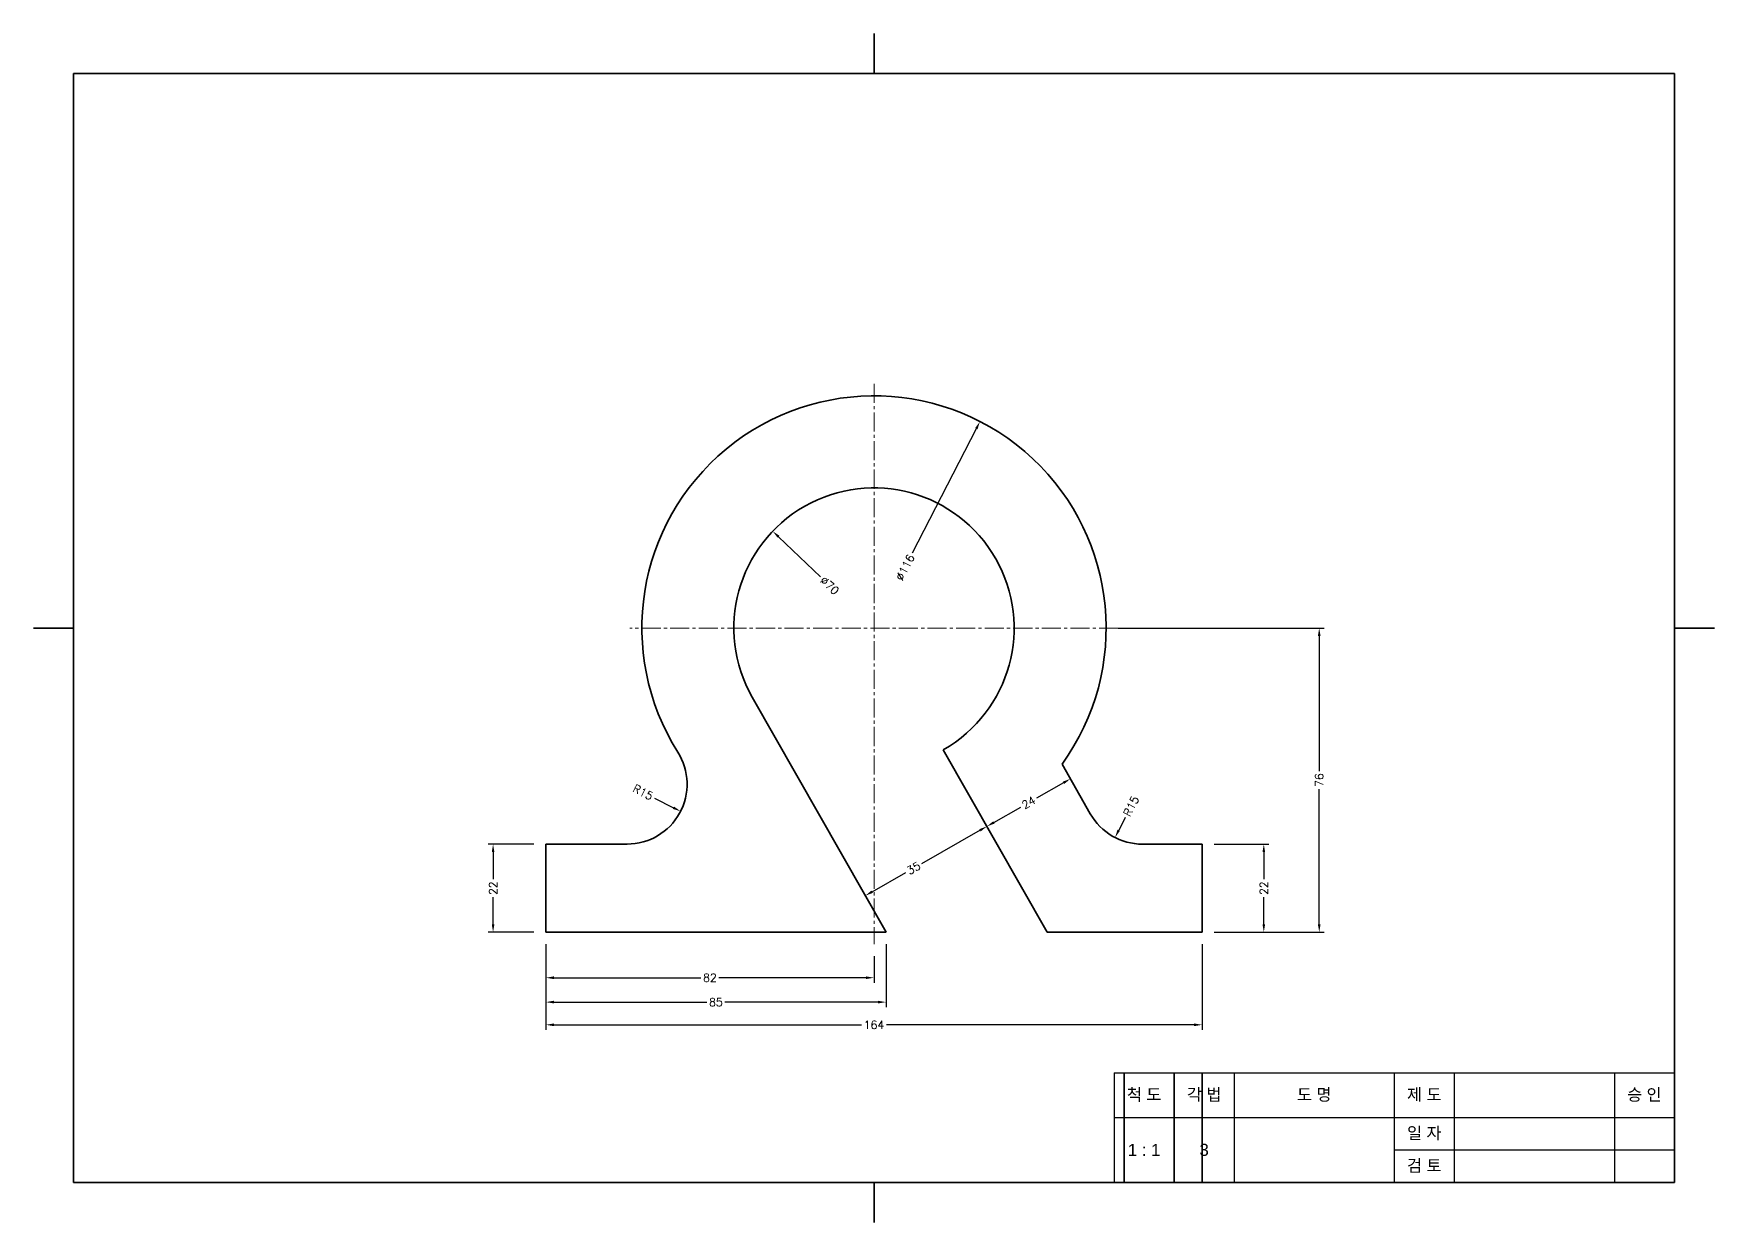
# Model space of a CAD drawing. Header units: millimetres. Extents: x 0 to 11420, y 0 to 297.
# Drawn here: x 8000 to 8420, y 0 to 297 of the extents above; entities that cross this region are included whole.
import ezdxf

# ---------------------------------------------------------------- set-up
doc = ezdxf.new("R2010")
doc.units = ezdxf.units.MM
doc.header["$LTSCALE"] = 0.25
doc.linetypes.add('CENTER2', pattern=[28.575, 19.05, -3.175, 3.175, -3.175])
for name, color, linetype, lineweight in [('1_윤곽선', 4, 'Continuous', 35), ('2_외형선', 7, 'Continuous', 35), ('4_중심선', 1, 'CENTER2', 18)]:
    doc.layers.add(name, color=color, linetype=linetype, lineweight=lineweight)
doc.styles.get("Standard").update_dxf_attribs({"font": 'arial.ttf'})
doc.styles.add('주석', font='romans.shx', dxfattribs={"height": 2, "bigfont": 'whgtxt.shx'})
doc.dimstyles.new('주석', dxfattribs={"dimscale": 0, "dimtxt": 2, "dimasz": 2, "dimexe": 1.25, "dimexo": 3, "dimtad": 0, "dimtxsty": '주석', "dimcen": 0, "dimclrd": 3, "dimclre": 3, "dimclrt": 3, "dimadec": 0, "dimazin": 0, "dimtfac": 1, "dimtmove": 0, "dimatfit": 3, "dimfxl": 5, "dimtfill": 1, "dimarcsym": 0})

# ---------------------------------------------------------------- blocks, each defined once
blk = doc.blocks.new('*T189')
at = {"layer": '1_윤곽선', "color": 0, "linetype": 'ByBlock', "lineweight": -2, "transparency": 16777216}
for p, q in [((0, 0), (140, 0)), ((0, 0), (0, -27.35)), ((140, 0), (140, -27.35)), ((0, -27.35), (140, -27.35))]:
    blk.add_line(p, q, dxfattribs=at)
at = {"layer": '1_윤곽선', "color": 3, "linetype": 'ByBlock', "lineweight": -2, "transparency": 16777216}
for p, q in [((15, 0), (15, -27.35)), ((30, 0), (30, -27.35)), ((70, 0), (70, -27.35)), ((85, 0), (85, -27.35)), ((125, 0), (125, -27.35)), ((0, -11.14), (140, -11.14)), ((70, -19.24), (140, -19.24))]:
    blk.add_line(p, q, dxfattribs=at)
at = {"layer": '1_윤곽선', "color": 2, "transparency": 16777216, "char_height": 3, "attachment_point": 5}
for s, insert, width in [('{\\fGulim|b0|i0|c129|p50;척 도}', (7.5, -5.57), 12), ('{\\fGulim|b0|i0|c129|p50;각 법}', (22.5, -5.57), 12), ('{\\fGulim|b0|i0|c129|p50;도 명}', (50, -5.57), 37), ('{\\fGulim|b0|i0|c129|p50;제 도}', (77.5, -5.57), 12), ('{\\fGulim|b0|i0|c129|p50;승 인}', (132.5, -5.57), 12), ('{\\fGulim|b0|i0|c129|p50;일 자}', (77.5, -15.19), 12), ('1 : 1', (7.5, -19.24), 12), ('3', (22.5, -19.24), 12), ('{\\fGulim|b0|i0|c129|p50;검 토}', (77.5, -23.29), 12)]:
    blk.add_mtext(s, dxfattribs=dict(at, insert=insert, width=width))
blk = doc.blocks.new('*D197')
at = {"layer": '2_외형선', "color": 3, "lineweight": -2, "transparency": 16777216}
for p, q in [((8125, 94.5), (8113.57, 94.5)), ((8114.82, 92.5), (8114.82, 85.74)), ((8114.82, 74.5), (8114.82, 81.26)), ((8125, 72.5), (8113.57, 72.5))]:
    blk.add_line(p, q, dxfattribs=at)
at = {"layer": '2_외형선', "color": 3, "transparency": 16777216}
for points in [[(8114.49, 92.5), (8115.15, 92.5), (8114.82, 94.5)], [(8114.49, 74.5), (8115.15, 74.5), (8114.82, 72.5)]]:
    blk.add_solid(points, dxfattribs=at)
at = {"layer": 'Defpoints', "color": 0, "transparency": 16777216}
for p in [(8128, 94.5), (8114.82, 72.5), (8128, 72.5)]:
    blk.add_point(p, dxfattribs=at)
at = {"layer": '2_외형선', "color": 3, "transparency": 16777216, "insert": (8114.82, 83.5), "char_height": 2, "attachment_point": 5, "rotation": 90, "style": '주석', "bg_fill": 3, "box_fill_scale": 1.1, "bg_fill_color": 256, "bg_fill_true_color": 13158600, "bg_fill_transparency": 0}
blk.add_mtext('22', dxfattribs=at)
blk = doc.blocks.new('*D198')
at = {"layer": '2_외형선', "color": 3, "lineweight": -2, "transparency": 16777216}
for p, q in [((8295, 94.5), (8308.66, 94.5)), ((8307.41, 92.5), (8307.41, 85.74)), ((8307.41, 74.5), (8307.41, 81.26)), ((8295, 72.5), (8308.66, 72.5))]:
    blk.add_line(p, q, dxfattribs=at)
at = {"layer": '2_외형선', "color": 3, "transparency": 16777216}
for points in [[(8307.07, 92.5), (8307.74, 92.5), (8307.41, 94.5)], [(8307.07, 74.5), (8307.74, 74.5), (8307.41, 72.5)]]:
    blk.add_solid(points, dxfattribs=at)
at = {"layer": 'Defpoints', "color": 0, "transparency": 16777216}
for p in [(8292, 94.5), (8292, 72.5), (8307.41, 72.5)]:
    blk.add_point(p, dxfattribs=at)
at = {"layer": '2_외형선', "color": 3, "transparency": 16777216, "insert": (8307.41, 83.5), "char_height": 2, "attachment_point": 5, "rotation": 90, "style": '주석', "bg_fill": 3, "box_fill_scale": 1.1, "bg_fill_color": 256, "bg_fill_true_color": 13158600, "bg_fill_transparency": 0}
blk.add_mtext('22', dxfattribs=at)
blk = doc.blocks.new('*D199')
at = {"layer": '2_외형선', "color": 3, "lineweight": -2, "transparency": 16777216}
for p, q in [((8128, 69.5), (8128, 53.78)), ((8213, 69.5), (8213, 53.78)), ((8130, 55.03), (8168.26, 55.03)), ((8211, 55.03), (8172.74, 55.03))]:
    blk.add_line(p, q, dxfattribs=at)
at = {"layer": '2_외형선', "color": 3, "transparency": 16777216}
for points in [[(8130, 55.37), (8130, 54.7), (8128, 55.03)], [(8211, 55.37), (8211, 54.7), (8213, 55.03)]]:
    blk.add_solid(points, dxfattribs=at)
at = {"layer": 'Defpoints', "color": 0, "transparency": 16777216}
for p in [(8128, 72.5), (8213, 72.5), (8213, 55.03)]:
    blk.add_point(p, dxfattribs=at)
at = {"layer": '2_외형선', "color": 3, "transparency": 16777216, "insert": (8170.5, 55.03), "char_height": 2, "attachment_point": 5, "style": '주석', "bg_fill": 3, "box_fill_scale": 1.1, "bg_fill_color": 256, "bg_fill_true_color": 13158600, "bg_fill_transparency": 0}
blk.add_mtext('85', dxfattribs=at)
blk = doc.blocks.new('*D200')
at = {"layer": '2_외형선', "color": 3, "lineweight": -2, "transparency": 16777216}
for p, q in [((8128, 69.5), (8128, 59.87)), ((8210, 66.5), (8210, 59.87)), ((8130, 61.12), (8166.76, 61.12)), ((8208, 61.12), (8171.24, 61.12))]:
    blk.add_line(p, q, dxfattribs=at)
at = {"layer": '2_외형선', "color": 3, "transparency": 16777216}
for points in [[(8130, 61.46), (8130, 60.79), (8128, 61.12)], [(8208, 61.46), (8208, 60.79), (8210, 61.12)]]:
    blk.add_solid(points, dxfattribs=at)
at = {"layer": 'Defpoints', "color": 0, "transparency": 16777216}
for p in [(8128, 72.5), (8210, 69.5), (8210, 61.12)]:
    blk.add_point(p, dxfattribs=at)
at = {"layer": '2_외형선', "color": 3, "transparency": 16777216, "insert": (8169, 61.12), "char_height": 2, "attachment_point": 5, "style": '주석', "bg_fill": 3, "box_fill_scale": 1.1, "bg_fill_color": 256, "bg_fill_true_color": 13158600, "bg_fill_transparency": 0}
blk.add_mtext('82', dxfattribs=at)
blk = doc.blocks.new('*D201')
at = {"layer": '2_외형선', "color": 3, "lineweight": -2, "transparency": 16777216}
for p, q in [((8128, 69.5), (8128, 48.11)), ((8292, 69.5), (8292, 48.11)), ((8130, 49.36), (8206.9, 49.36)), ((8290, 49.36), (8213.1, 49.36))]:
    blk.add_line(p, q, dxfattribs=at)
at = {"layer": '2_외형선', "color": 3, "transparency": 16777216}
for points in [[(8130, 49.7), (8130, 49.03), (8128, 49.36)], [(8290, 49.7), (8290, 49.03), (8292, 49.36)]]:
    blk.add_solid(points, dxfattribs=at)
at = {"layer": 'Defpoints', "color": 0, "transparency": 16777216}
for p in [(8128, 72.5), (8292, 72.5), (8292, 49.36)]:
    blk.add_point(p, dxfattribs=at)
at = {"layer": '2_외형선', "color": 3, "transparency": 16777216, "insert": (8210, 49.36), "char_height": 2, "attachment_point": 5, "style": '주석', "bg_fill": 3, "box_fill_scale": 1.1, "bg_fill_color": 256, "bg_fill_true_color": 13158600, "bg_fill_transparency": 0}
blk.add_mtext('164', dxfattribs=at)
blk = doc.blocks.new('*D202')
at = {"layer": '2_외형선', "color": 3, "lineweight": -2, "transparency": 16777216}
blk.add_line((8196.62, 161.29), (8186.14, 171.3), dxfattribs=at)
at = {"layer": '2_외형선', "color": 3, "transparency": 16777216}
blk.add_solid([(8186.37, 171.54), (8185.91, 171.06), (8184.7, 172.68)], dxfattribs=at)
at = {"layer": 'Defpoints', "color": 0, "transparency": 16777216}
for p in [(8184.7, 172.68), (8235.3, 124.32)]:
    blk.add_point(p, dxfattribs=at)
at = {"layer": '2_외형선', "color": 3, "transparency": 16777216, "insert": (8198.9, 159.11), "char_height": 2, "attachment_point": 5, "rotation": 316.2945, "style": '주석', "bg_fill": 3, "box_fill_scale": 1.1, "bg_fill_color": 256, "bg_fill_true_color": 13158600, "bg_fill_transparency": 0}
blk.add_mtext('∅70', dxfattribs=at)
blk = doc.blocks.new('*D203')
at = {"layer": '2_외형선', "color": 3, "lineweight": -2, "transparency": 16777216}
blk.add_line((8219.65, 167.29), (8235.58, 198.32), dxfattribs=at)
at = {"layer": '2_외형선', "color": 3, "transparency": 16777216}
blk.add_solid([(8235.28, 198.47), (8235.87, 198.17), (8236.49, 200.1)], dxfattribs=at)
at = {"layer": 'Defpoints', "color": 0, "transparency": 16777216}
for p in [(8236.49, 200.1), (8183.51, 96.9)]:
    blk.add_point(p, dxfattribs=at)
at = {"layer": '2_외형선', "color": 3, "transparency": 16777216, "insert": (8217.78, 163.64), "char_height": 2, "attachment_point": 5, "rotation": 62.824, "style": '주석', "bg_fill": 3, "box_fill_scale": 1.1, "bg_fill_color": 256, "bg_fill_true_color": 13158600, "bg_fill_transparency": 0}
blk.add_mtext('∅116', dxfattribs=at)
blk = doc.blocks.new('*D204')
at = {"layer": '2_외형선', "color": 3, "lineweight": -2, "transparency": 16777216}
blk.add_line((8155.12, 106.02), (8159.88, 103.6), dxfattribs=at)
at = {"layer": '2_외형선', "color": 3, "transparency": 16777216}
blk.add_solid([(8160.03, 103.9), (8159.73, 103.31), (8161.66, 102.7)], dxfattribs=at)
at = {"layer": 'Defpoints', "color": 0, "transparency": 16777216}
blk.add_point((8161.66, 102.7), dxfattribs=at)
at = {"layer": '2_외형선', "color": 3, "transparency": 16777216, "insert": (8152.28, 107.47), "char_height": 2, "attachment_point": 5, "rotation": 333.0263, "style": '주석', "bg_fill": 3, "box_fill_scale": 1.1, "bg_fill_color": 256, "bg_fill_true_color": 13158600, "bg_fill_transparency": 0}
blk.add_mtext('R15', dxfattribs=at)
at = {"layer": 'Defpoints', "color": 0, "transparency": 16777216}
blk.add_point((8148.29, 109.5), dxfattribs=at)
blk = doc.blocks.new('*D205')
at = {"layer": '2_외형선', "color": 3, "lineweight": -2, "transparency": 16777216}
blk.add_line((8272.79, 101.14), (8271.14, 97.94), dxfattribs=at)
at = {"layer": '2_외형선', "color": 3, "transparency": 16777216}
blk.add_solid([(8270.84, 98.09), (8271.44, 97.79), (8270.23, 96.16)], dxfattribs=at)
at = {"layer": 'Defpoints', "color": 0, "transparency": 16777216}
for p in [(8277.09, 109.5), (8270.23, 96.16)]:
    blk.add_point(p, dxfattribs=at)
at = {"layer": '2_외형선', "color": 3, "transparency": 16777216, "insert": (8274.25, 103.98), "char_height": 2, "attachment_point": 5, "rotation": 62.7782, "style": '주석', "bg_fill": 3, "box_fill_scale": 1.1, "bg_fill_color": 256, "bg_fill_true_color": 13158600, "bg_fill_transparency": 0}
blk.add_mtext('R15', dxfattribs=at)
blk = doc.blocks.new('*D206')
at = {"layer": '2_외형선', "color": 3, "lineweight": -2, "transparency": 16777216}
for p, q in [((8271, 148.5), (8322.51, 148.5)), ((8321.26, 146.5), (8321.26, 112.74)), ((8321.26, 74.5), (8321.26, 108.26)), ((8295, 72.5), (8322.51, 72.5))]:
    blk.add_line(p, q, dxfattribs=at)
at = {"layer": '2_외형선', "color": 3, "transparency": 16777216}
for points in [[(8320.92, 146.5), (8321.59, 146.5), (8321.26, 148.5)], [(8320.92, 74.5), (8321.59, 74.5), (8321.26, 72.5)]]:
    blk.add_solid(points, dxfattribs=at)
at = {"layer": 'Defpoints', "color": 0, "transparency": 16777216}
for p in [(8268, 148.5), (8292, 72.5), (8321.26, 72.5)]:
    blk.add_point(p, dxfattribs=at)
at = {"layer": '2_외형선', "color": 3, "transparency": 16777216, "insert": (8321.26, 110.5), "char_height": 2, "attachment_point": 5, "rotation": 90, "style": '주석', "bg_fill": 3, "box_fill_scale": 1.1, "bg_fill_color": 256, "bg_fill_true_color": 13158600, "bg_fill_transparency": 0}
blk.add_mtext('76', dxfattribs=at)
blk = doc.blocks.new('*D207')
at = {"layer": '2_외형선', "color": 3, "lineweight": -2, "transparency": 16777216}
for p, q in [((8234.68, 105.15), (8238.84, 97.85)), ((8236.49, 97.95), (8221.84, 89.61)), ((8204.27, 87.83), (8208.43, 80.53)), ((8209.55, 82.61), (8217.94, 87.38))]:
    blk.add_line(p, q, dxfattribs=at)
at = {"layer": '2_외형선', "color": 3, "transparency": 16777216}
for points in [[(8236.32, 98.24), (8236.65, 97.66), (8238.22, 98.94)], [(8209.38, 82.9), (8209.71, 82.32), (8207.81, 81.62)]]:
    blk.add_solid(points, dxfattribs=at)
at = {"layer": 'Defpoints', "color": 0, "transparency": 16777216}
for p in [(8233.2, 107.76), (8238.22, 98.94), (8202.79, 90.44)]:
    blk.add_point(p, dxfattribs=at)
at = {"layer": '2_외형선', "color": 3, "transparency": 16777216, "insert": (8219.89, 88.5), "char_height": 2, "attachment_point": 5, "rotation": 29.6584, "style": '주석', "bg_fill": 3, "box_fill_scale": 1.1, "bg_fill_color": 256, "bg_fill_true_color": 13158600, "bg_fill_transparency": 0}
blk.add_mtext('35', dxfattribs=at)
blk = doc.blocks.new('*D208')
at = {"layer": '2_외형선', "color": 3, "lineweight": -2, "transparency": 16777216}
for p, q in [((8257.34, 109.82), (8250.64, 106.01)), ((8260.56, 108.2), (8259.7, 109.73)), ((8239.96, 99.93), (8246.66, 103.74)), ((8239.71, 96.33), (8238.84, 97.85))]:
    blk.add_line(p, q, dxfattribs=at)
at = {"layer": '2_외형선', "color": 3, "transparency": 16777216}
for points in [[(8257.18, 110.11), (8257.51, 109.53), (8259.08, 110.81)], [(8239.8, 100.21), (8240.13, 99.64), (8238.22, 98.94)]]:
    blk.add_solid(points, dxfattribs=at)
at = {"layer": 'Defpoints', "color": 0, "transparency": 16777216}
for p in [(8259.08, 110.81), (8259.08, 110.81), (8238.22, 98.94)]:
    blk.add_point(p, dxfattribs=at)
at = {"layer": '2_외형선', "color": 3, "transparency": 16777216, "insert": (8248.65, 104.87), "char_height": 2, "attachment_point": 5, "rotation": 29.6584, "style": '주석', "bg_fill": 3, "box_fill_scale": 1.1, "bg_fill_color": 256, "bg_fill_true_color": 13158600, "bg_fill_transparency": 0}
blk.add_mtext('24', dxfattribs=at)

msp = doc.modelspace()

# ---------------------------------------------------------------- linework, layer by layer
at = {"layer": '1_윤곽선'}
for p, q in [((8210, 297), (8210, 287)), ((8000, 148.5), (8010, 148.5)), ((8420, 148.5), (8410, 148.5)), ((8210, 0), (8210, 10))]:
    msp.add_line(p, q, dxfattribs=at)
msp.add_lwpolyline([(8010, 10), (8410, 10), (8410, 287), (8010, 287)], close=True, dxfattribs=at)
at = {"layer": '2_외형선'}
for p, q in [((8213, 72.5), (8179.585, 131.181)), ((8253.277, 72.5), (8227.319, 118.085)), ((8264.053, 102.078), (8256.983, 114.492)), ((8128, 72.5), (8128, 94.5)), ((8128, 94.5), (8148.291, 94.5)), ((8292, 94.5), (8277.087, 94.5)), ((8292, 72.5), (8292, 94.5)), ((8128, 72.5), (8213, 72.5)), ((8292, 72.5), (8253.277, 72.5)), ((8272.5, 37.347), (8272.5, 10)), ((8285, 37.347), (8285, 10)), ((8292, 37.347), (8292, 10))]:
    msp.add_line(p, q, dxfattribs=at)
for centre, radius, start, end in [((8210, 148.5), 58, 324.10178, 212.29283), ((8210, 148.5), 35, 299.65845, 209.65845), ((8148.291, 109.5), 15, 270, 32.29283), ((8277.087, 109.5), 15, 209.65845, 270)]:
    msp.add_arc(centre, radius, start, end, dxfattribs=at)
at = {"layer": '4_중심선'}
for p, q in [((8210, 209.5), (8210, 69.5)), ((8271, 148.5), (8149, 148.5))]:
    msp.add_line(p, q, dxfattribs=at)

# ---------------------------------------------------------------- block references
msp.add_blockref('*T189', (8270, 37.347))

# ---------------------------------------------------------------- next in the draw order: dimensions: what is measured, and where the dimension line sits
at = {"layer": '2_외형선'}
dim = msp.add_diameter_dim_2p(p1=(8235.302, 124.317), p2=(8184.698, 172.683), dimstyle='주석', dxfattribs=at)
dim.commit()
dim.dimension.update_dxf_attribs({"geometry": '*D202', "text_midpoint": (8198.898, 159.111), "dimtype": 163})
for center, mpoint, picture, middle in [((8148.291, 109.5), (8161.659, 102.696), '*D204', (8152.275, 107.472)), ((8277.087, 109.5), (8270.226, 96.161), '*D205', (8274.249, 103.982))]:
    dim = msp.add_radius_dim(center=center, mpoint=mpoint, dimstyle='주석', dxfattribs=at)
    dim.commit()
    dim.dimension.update_dxf_attribs({"geometry": picture, "text_midpoint": middle, "dimtype": 164})
for base, p1, p2, picture, middle in [((8114.821, 72.5), (8128, 94.5), (8128, 72.5), '*D197', (8114.821, 83.5)), ((8307.407, 72.5), (8292, 94.5), (8292, 72.5), '*D198', (8307.407, 83.5))]:
    dim = msp.add_linear_dim(base=base, p1=p1, p2=p2, angle=90, dimstyle='주석', dxfattribs=at)
    dim.commit()
    dim.dimension.update_dxf_attribs({"geometry": picture, "text_midpoint": middle})

# ---------------------------------------------------------------- next in the draw order: dimensions: what is measured, and where the dimension line sits
dim = msp.add_diameter_dim_2p(p1=(8183.51, 96.903), p2=(8236.49, 200.097), dimstyle='주석', dxfattribs=at)
dim.commit()
dim.dimension.update_dxf_attribs({"geometry": '*D203', "text_midpoint": (8217.775, 163.645), "dimtype": 163})
dim = msp.add_linear_dim(base=(8213, 55.033), p1=(8128, 72.5), p2=(8213, 72.5), dimstyle='주석', dxfattribs=at)
dim.commit()
dim.dimension.update_dxf_attribs({"geometry": '*D199', "text_midpoint": (8170.5, 55.033), "dimtype": 160})

# ---------------------------------------------------------------- next in the draw order: dimensions: what is measured, and where the dimension line sits
dim = msp.add_linear_dim(base=(8238.223, 98.936), p1=(8202.786, 90.438), p2=(8233.2, 107.757), angle=29.65845, dimstyle='주석', dxfattribs=at)
dim.commit()
dim.dimension.update_dxf_attribs({"geometry": '*D207', "text_midpoint": (8219.888, 88.495), "dimtype": 161})
dim = msp.add_linear_dim(base=(8210, 61.123), p1=(8128, 72.5), p2=(8210, 69.5), dimstyle='주석', dxfattribs=at)
dim.commit()
dim.dimension.update_dxf_attribs({"geometry": '*D200', "text_midpoint": (8169, 61.123), "dimtype": 160})

# ---------------------------------------------------------------- next in the draw order: dimensions: what is measured, and where the dimension line sits
dim = msp.add_aligned_dim(p1=(8238.223, 98.936), p2=(8259.079, 110.811), distance=0, dimstyle='주석', dxfattribs=at)
dim.commit()
dim.dimension.update_dxf_attribs({"geometry": '*D208', "text_midpoint": (8248.651, 104.873)})
dim = msp.add_linear_dim(base=(8292, 49.363), p1=(8128, 72.5), p2=(8292, 72.5), dimstyle='주석', dxfattribs=at)
dim.commit()
dim.dimension.update_dxf_attribs({"geometry": '*D201', "text_midpoint": (8210, 49.363)})

# ---------------------------------------------------------------- next in the draw order: dimensions: what is measured, and where the dimension line sits
dim = msp.add_linear_dim(base=(8321.257, 72.5), p1=(8268, 148.5), p2=(8292, 72.5), angle=90, dimstyle='주석', dxfattribs=at)
dim.commit()
dim.dimension.update_dxf_attribs({"geometry": '*D206', "text_midpoint": (8321.257, 110.5)})

doc.saveas('drawing.dxf')
